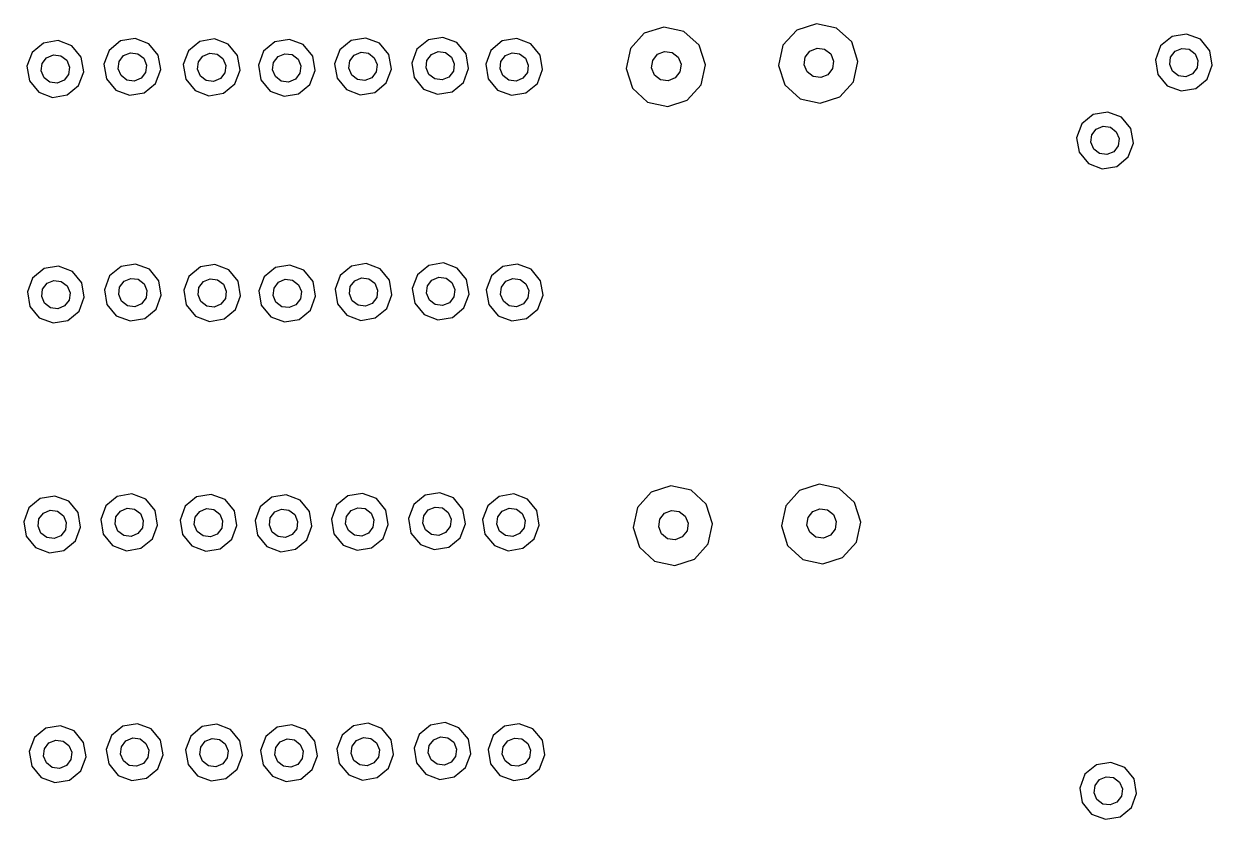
# Model space of a CAD drawing. Extents: x 7 to 220, y 5 to 125.
# Drawn here: x 12.14 to 51.52, y 63.43 to 89.78 of the extents above; entities that cross this region are included whole.
import ezdxf

# ---------------------------------------------------------------- set-up
doc = ezdxf.new("R2010")
doc.units = 0
doc.layers.add('ViasTop', color=7, linetype='CONTINUOUS')

msp = doc.modelspace()

# ---------------------------------------------------------------- linework, layer by layer
at = {"layer": 'ViasTop', "color": 1}
for p, q in [((32.70013, 89.460389), (32.242074, 88.955729)), ((33.349148, 89.668409), (32.70013, 89.460389)), ((34.015224, 89.524051), (33.349148, 89.668409)), ((34.519884, 89.065995), (34.015224, 89.524051)), ((37.75503, 89.567489), (37.296974, 89.062829)), ((38.404048, 89.775509), (37.75503, 89.567489)), ((39.070124, 89.631151), (38.404048, 89.775509)), ((39.574784, 89.173095), (39.070124, 89.631151)), ((50.669918, 89.432516), (50.187454, 89.351676)), ((51.128165, 89.261297), (50.669918, 89.432516)), ((12.796458, 89.137986), (12.419054, 88.826742)), ((13.278922, 89.218826), (12.796458, 89.137986)), ((13.737169, 89.047607), (13.278922, 89.218826)), ((14.048413, 88.670203), (13.737169, 89.047607)), ((15.347434, 89.206716), (14.97003, 88.895472)), ((15.829898, 89.287556), (15.347434, 89.206716)), ((16.288145, 89.116337), (15.829898, 89.287556)), ((16.599389, 88.738933), (16.288145, 89.116337)), ((17.975874, 89.192576), (17.59847, 88.881332)), ((18.458338, 89.273416), (17.975874, 89.192576)), ((18.916585, 89.102197), (18.458338, 89.273416)), ((19.227829, 88.724793), (18.916585, 89.102197)), ((20.462494, 89.175196), (20.08509, 88.863952)), ((20.944958, 89.256036), (20.462494, 89.175196)), ((21.403205, 89.084817), (20.944958, 89.256036)), ((21.714449, 88.707413), (21.403205, 89.084817)), ((22.989454, 89.222686), (22.61205, 88.911442)), ((23.471918, 89.303526), (22.989454, 89.222686)), ((23.930165, 89.132307), (23.471918, 89.303526)), ((24.241409, 88.754903), (23.930165, 89.132307)), ((25.546254, 89.244396), (25.16885, 88.933152)), ((26.028718, 89.325236), (25.546254, 89.244396)), ((26.486965, 89.154017), (26.028718, 89.325236)), ((26.798209, 88.776613), (26.486965, 89.154017)), ((27.998054, 89.206046), (27.62065, 88.894802)), ((28.480518, 89.286886), (27.998054, 89.206046)), ((28.938765, 89.115667), (28.480518, 89.286886)), ((29.250009, 88.738263), (28.938765, 89.115667)), ((34.727904, 88.416977), (34.519884, 89.065995)), ((37.296974, 89.062829), (37.152616, 88.396753)), ((39.782804, 88.524077), (39.574784, 89.173095)), ((49.81005, 89.040432), (49.638831, 88.582185)), ((50.187454, 89.351676), (49.81005, 89.040432)), ((51.439409, 88.883893), (51.128165, 89.261297)), ((12.419054, 88.826742), (12.247835, 88.368495)), ((12.751216, 88.458057), (12.899779, 88.652612)), ((12.899779, 88.652612), (13.125716, 88.746822)), ((13.125716, 88.746822), (13.368488, 88.715442)), ((13.368488, 88.715442), (13.563043, 88.566879)), ((14.129253, 88.187739), (14.048413, 88.670203)), ((14.97003, 88.895472), (14.798811, 88.437225)), ((15.302192, 88.526787), (15.450755, 88.721342)), ((15.450755, 88.721342), (15.676692, 88.815552)), ((15.676692, 88.815552), (15.919464, 88.784172)), ((15.919464, 88.784172), (16.114019, 88.635609)), ((16.114019, 88.635609), (16.208229, 88.409672)), ((16.680229, 88.256469), (16.599389, 88.738933)), ((17.59847, 88.881332), (17.427251, 88.423085)), ((17.930632, 88.512647), (18.079195, 88.707202)), ((18.079195, 88.707202), (18.305132, 88.801412)), ((18.305132, 88.801412), (18.547904, 88.770032)), ((18.547904, 88.770032), (18.742459, 88.621469)), ((18.742459, 88.621469), (18.836669, 88.395532)), ((19.308669, 88.242329), (19.227829, 88.724793)), ((20.08509, 88.863952), (19.913871, 88.405705)), ((20.417252, 88.495267), (20.565815, 88.689822)), ((20.565815, 88.689822), (20.791752, 88.784032)), ((20.791752, 88.784032), (21.034524, 88.752652)), ((21.034524, 88.752652), (21.229079, 88.604089)), ((21.229079, 88.604089), (21.323289, 88.378152)), ((21.795289, 88.224949), (21.714449, 88.707413)), ((22.61205, 88.911442), (22.440831, 88.453195)), ((22.944212, 88.542757), (23.092775, 88.737312)), ((23.092775, 88.737312), (23.318712, 88.831522)), ((23.318712, 88.831522), (23.561484, 88.800142)), ((23.561484, 88.800142), (23.756039, 88.651579)), ((23.756039, 88.651579), (23.850249, 88.425642)), ((24.322249, 88.272439), (24.241409, 88.754903)), ((25.16885, 88.933152), (24.997631, 88.474905)), ((25.501012, 88.564467), (25.649575, 88.759022)), ((25.649575, 88.759022), (25.875512, 88.853232)), ((25.875512, 88.853232), (26.118284, 88.821852)), ((26.118284, 88.821852), (26.312839, 88.673289)), ((26.312839, 88.673289), (26.407049, 88.447352)), ((26.879049, 88.294149), (26.798209, 88.776613)), ((27.62065, 88.894802), (27.449431, 88.436555)), ((27.952812, 88.526117), (28.101375, 88.720672)), ((28.101375, 88.720672), (28.327312, 88.814882)), ((28.327312, 88.814882), (28.570084, 88.783502)), ((28.570084, 88.783502), (28.764639, 88.634939)), ((28.764639, 88.634939), (28.858849, 88.409002)), ((29.330849, 88.255799), (29.250009, 88.738263)), ((32.242074, 88.955729), (32.097716, 88.289653)), ((32.979992, 88.564277), (33.136013, 88.764475)), ((33.136013, 88.764475), (33.37123, 88.859845)), ((33.37123, 88.859845), (33.622617, 88.824825)), ((33.622617, 88.824825), (33.822815, 88.668805)), ((33.822815, 88.668805), (33.918185, 88.433588)), ((37.999872, 88.41999), (38.034892, 88.671377)), ((38.034892, 88.671377), (38.190913, 88.871575)), ((38.190913, 88.871575), (38.42613, 88.966945)), ((38.42613, 88.966945), (38.677517, 88.931925)), ((38.677517, 88.931925), (38.877715, 88.775905)), ((38.877715, 88.775905), (38.973085, 88.540688)), ((50.110832, 88.428976), (50.142212, 88.671747)), ((50.142212, 88.671747), (50.290775, 88.866302)), ((50.290775, 88.866302), (50.516712, 88.960512)), ((50.516712, 88.960512), (50.759484, 88.929132)), ((50.759484, 88.929132), (50.954039, 88.780569)), ((50.954039, 88.780569), (51.048249, 88.554632)), ((51.520249, 88.401429), (51.439409, 88.883893)), ((12.247835, 88.368495), (12.328675, 87.886032)), ((12.719836, 88.215286), (12.751216, 88.458057)), ((12.814046, 87.989349), (12.719836, 88.215286)), ((13.563043, 88.566879), (13.657253, 88.340942)), ((13.657253, 88.340942), (13.625873, 88.098171)), ((14.798811, 88.437225), (14.879651, 87.954762)), ((15.270812, 88.284016), (15.302192, 88.526787)), ((15.365022, 88.058079), (15.270812, 88.284016)), ((16.208229, 88.409672), (16.176849, 88.166901)), ((16.509009, 87.798222), (16.680229, 88.256469)), ((17.427251, 88.423085), (17.508091, 87.940622)), ((17.899252, 88.269876), (17.930632, 88.512647)), ((17.993462, 88.043939), (17.899252, 88.269876)), ((18.836669, 88.395532), (18.805289, 88.152761)), ((19.137449, 87.784082), (19.308669, 88.242329)), ((19.913871, 88.405705), (19.994711, 87.923242)), ((20.385872, 88.252496), (20.417252, 88.495267)), ((20.480082, 88.026559), (20.385872, 88.252496)), ((21.323289, 88.378152), (21.291909, 88.135381)), ((21.624069, 87.766702), (21.795289, 88.224949)), ((22.440831, 88.453195), (22.521671, 87.970732)), ((22.912832, 88.299986), (22.944212, 88.542757)), ((23.007042, 88.074049), (22.912832, 88.299986)), ((23.850249, 88.425642), (23.818869, 88.182871)), ((24.151029, 87.814192), (24.322249, 88.272439)), ((24.997631, 88.474905), (25.078471, 87.992442)), ((25.469632, 88.321696), (25.501012, 88.564467)), ((25.563842, 88.095759), (25.469632, 88.321696)), ((26.407049, 88.447352), (26.375669, 88.204581)), ((26.707829, 87.835902), (26.879049, 88.294149)), ((27.449431, 88.436555), (27.530271, 87.954092)), ((27.921432, 88.283346), (27.952812, 88.526117)), ((28.015642, 88.057409), (27.921432, 88.283346)), ((28.858849, 88.409002), (28.827469, 88.166231)), ((29.159629, 87.797552), (29.330849, 88.255799)), ((32.097716, 88.289653), (32.305736, 87.640635)), ((32.944972, 88.31289), (32.979992, 88.564277)), ((33.040342, 88.077673), (32.944972, 88.31289)), ((33.918185, 88.433588), (33.883165, 88.182201)), ((34.583546, 87.750901), (34.727904, 88.416977)), ((37.152616, 88.396753), (37.360636, 87.747735)), ((38.095242, 88.184773), (37.999872, 88.41999)), ((38.938065, 88.289301), (38.782045, 88.089102)), ((38.973085, 88.540688), (38.938065, 88.289301)), ((39.638446, 87.858001), (39.782804, 88.524077)), ((49.638831, 88.582185), (49.719671, 88.099722)), ((50.205042, 88.203039), (50.110832, 88.428976)), ((51.016869, 88.311861), (50.868305, 88.117306)), ((51.048249, 88.554632), (51.016869, 88.311861)), ((51.349029, 87.943182), (51.520249, 88.401429)), ((12.328675, 87.886032), (12.639919, 87.508628)), ((13.008601, 87.840786), (12.814046, 87.989349)), ((13.251373, 87.809406), (13.008601, 87.840786)), ((13.477309, 87.903616), (13.251373, 87.809406)), ((13.625873, 88.098171), (13.477309, 87.903616)), ((13.958033, 87.729492), (14.129253, 88.187739)), ((14.879651, 87.954762), (15.190895, 87.577358)), ((15.559577, 87.909516), (15.365022, 88.058079)), ((15.802349, 87.878136), (15.559577, 87.909516)), ((16.028285, 87.972346), (15.802349, 87.878136)), ((16.176849, 88.166901), (16.028285, 87.972346)), ((17.508091, 87.940622), (17.819335, 87.563218)), ((18.188017, 87.895376), (17.993462, 88.043939)), ((18.430789, 87.863996), (18.188017, 87.895376)), ((18.656725, 87.958206), (18.430789, 87.863996)), ((18.805289, 88.152761), (18.656725, 87.958206)), ((19.994711, 87.923242), (20.305955, 87.545838)), ((20.674637, 87.877996), (20.480082, 88.026559)), ((20.917409, 87.846616), (20.674637, 87.877996)), ((21.143345, 87.940826), (20.917409, 87.846616)), ((21.291909, 88.135381), (21.143345, 87.940826)), ((22.521671, 87.970732), (22.832915, 87.593328)), ((23.201597, 87.925486), (23.007042, 88.074049)), ((23.444369, 87.894106), (23.201597, 87.925486)), ((23.670305, 87.988316), (23.444369, 87.894106)), ((23.818869, 88.182871), (23.670305, 87.988316)), ((25.078471, 87.992442), (25.389715, 87.615038)), ((25.758397, 87.947196), (25.563842, 88.095759)), ((26.001169, 87.915816), (25.758397, 87.947196)), ((26.227105, 88.010026), (26.001169, 87.915816)), ((26.375669, 88.204581), (26.227105, 88.010026)), ((26.330425, 87.524658), (26.707829, 87.835902)), ((27.530271, 87.954092), (27.841515, 87.576688)), ((28.210197, 87.908846), (28.015642, 88.057409)), ((28.452969, 87.877466), (28.210197, 87.908846)), ((28.678905, 87.971676), (28.452969, 87.877466)), ((28.827469, 88.166231), (28.678905, 87.971676)), ((33.240541, 87.921652), (33.040342, 88.077673)), ((33.491928, 87.886632), (33.240541, 87.921652)), ((33.727145, 87.982002), (33.491928, 87.886632)), ((33.883165, 88.182201), (33.727145, 87.982002)), ((38.295441, 88.028752), (38.095242, 88.184773)), ((38.546828, 87.993732), (38.295441, 88.028752)), ((38.782045, 88.089102), (38.546828, 87.993732)), ((39.18039, 87.353341), (39.638446, 87.858001)), ((49.719671, 88.099722), (50.030915, 87.722318)), ((50.399597, 88.054476), (50.205042, 88.203039)), ((50.642369, 88.023096), (50.399597, 88.054476)), ((50.868305, 88.117306), (50.642369, 88.023096)), ((50.971625, 87.631938), (51.349029, 87.943182)), ((12.639919, 87.508628), (13.098166, 87.337408)), ((13.580629, 87.418248), (13.958033, 87.729492)), ((15.190895, 87.577358), (15.649142, 87.406138)), ((15.649142, 87.406138), (16.131605, 87.486978)), ((16.131605, 87.486978), (16.509009, 87.798222)), ((17.819335, 87.563218), (18.277582, 87.391998)), ((18.277582, 87.391998), (18.760045, 87.472838)), ((18.760045, 87.472838), (19.137449, 87.784082)), ((20.305955, 87.545838), (20.764202, 87.374618)), ((20.764202, 87.374618), (21.246665, 87.455458)), ((21.246665, 87.455458), (21.624069, 87.766702)), ((22.832915, 87.593328), (23.291162, 87.422108)), ((23.291162, 87.422108), (23.773625, 87.502948)), ((23.773625, 87.502948), (24.151029, 87.814192)), ((25.389715, 87.615038), (25.847962, 87.443818)), ((25.847962, 87.443818), (26.330425, 87.524658)), ((27.841515, 87.576688), (28.299762, 87.405468)), ((28.299762, 87.405468), (28.782225, 87.486308)), ((28.782225, 87.486308), (29.159629, 87.797552)), ((32.305736, 87.640635), (32.810396, 87.182579)), ((34.12549, 87.246241), (34.583546, 87.750901)), ((37.360636, 87.747735), (37.865296, 87.289679)), ((50.030915, 87.722318), (50.489162, 87.551098)), ((50.489162, 87.551098), (50.971625, 87.631938)), ((13.098166, 87.337408), (13.580629, 87.418248)), ((32.810396, 87.182579), (33.476472, 87.038221)), ((33.476472, 87.038221), (34.12549, 87.246241)), ((37.865296, 87.289679), (38.531372, 87.145321)), ((38.531372, 87.145321), (39.18039, 87.353341)), ((47.574154, 86.772336), (47.19675, 86.461092)), ((48.056618, 86.853176), (47.574154, 86.772336)), ((48.514865, 86.681957), (48.056618, 86.853176)), ((48.826109, 86.304553), (48.514865, 86.681957)), ((47.19675, 86.461092), (47.025531, 86.002845)), ((47.528912, 86.092407), (47.677475, 86.286962)), ((47.677475, 86.286962), (47.903412, 86.381172)), ((47.903412, 86.381172), (48.146184, 86.349792)), ((48.146184, 86.349792), (48.340739, 86.201229)), ((48.906949, 85.822089), (48.826109, 86.304553)), ((47.025531, 86.002845), (47.106371, 85.520382)), ((47.497532, 85.849636), (47.528912, 86.092407)), ((47.591742, 85.623699), (47.497532, 85.849636)), ((48.340739, 86.201229), (48.434949, 85.975292)), ((48.434949, 85.975292), (48.403569, 85.732521)), ((47.106371, 85.520382), (47.417615, 85.142978)), ((47.786297, 85.475136), (47.591742, 85.623699)), ((48.029069, 85.443756), (47.786297, 85.475136)), ((48.255005, 85.537966), (48.029069, 85.443756)), ((48.403569, 85.732521), (48.255005, 85.537966)), ((48.735729, 85.363842), (48.906949, 85.822089)), ((47.417615, 85.142978), (47.875862, 84.971758)), ((48.358325, 85.052598), (48.735729, 85.363842)), ((47.875862, 84.971758), (48.358325, 85.052598)), ((12.812461, 81.665236), (12.435057, 81.353992)), ((13.294925, 81.746076), (12.812461, 81.665236)), ((13.753172, 81.574857), (13.294925, 81.746076)), ((14.064416, 81.197453), (13.753172, 81.574857)), ((15.363444, 81.733936), (14.98604, 81.422692)), ((15.845908, 81.814776), (15.363444, 81.733936)), ((16.304155, 81.643557), (15.845908, 81.814776)), ((16.615399, 81.266153), (16.304155, 81.643557)), ((17.991874, 81.719736), (17.61447, 81.408492)), ((18.474338, 81.800576), (17.991874, 81.719736)), ((18.932585, 81.629357), (18.474338, 81.800576)), ((19.243829, 81.251953), (18.932585, 81.629357)), ((20.478504, 81.702436), (20.1011, 81.391192)), ((20.960968, 81.783276), (20.478504, 81.702436)), ((21.419215, 81.612057), (20.960968, 81.783276)), ((21.730459, 81.234653), (21.419215, 81.612057)), ((23.005454, 81.749936), (22.62805, 81.438692)), ((23.487918, 81.830776), (23.005454, 81.749936)), ((23.946165, 81.659557), (23.487918, 81.830776)), ((24.257409, 81.282153), (23.946165, 81.659557)), ((25.562254, 81.771636), (25.18485, 81.460392)), ((26.044718, 81.852476), (25.562254, 81.771636)), ((26.502965, 81.681257), (26.044718, 81.852476)), ((26.814209, 81.303853), (26.502965, 81.681257)), ((28.014054, 81.733236), (27.63665, 81.421992)), ((28.496518, 81.814076), (28.014054, 81.733236)), ((28.954765, 81.642857), (28.496518, 81.814076)), ((29.266009, 81.265453), (28.954765, 81.642857)), ((12.435057, 81.353992), (12.263838, 80.895745)), ((12.767219, 80.985307), (12.915782, 81.179862)), ((12.915782, 81.179862), (13.141719, 81.274072)), ((13.141719, 81.274072), (13.384491, 81.242692)), ((13.384491, 81.242692), (13.579046, 81.094129)), ((14.145256, 80.714989), (14.064416, 81.197453)), ((14.98604, 81.422692), (14.814821, 80.964445)), ((15.318202, 81.054007), (15.466765, 81.248562)), ((15.466765, 81.248562), (15.692702, 81.342772)), ((15.692702, 81.342772), (15.935474, 81.311392)), ((15.935474, 81.311392), (16.130029, 81.162829)), ((16.130029, 81.162829), (16.224239, 80.936892)), ((16.696239, 80.783689), (16.615399, 81.266153)), ((17.61447, 81.408492), (17.443251, 80.950245)), ((17.946632, 81.039807), (18.095195, 81.234362)), ((18.095195, 81.234362), (18.321132, 81.328572)), ((18.321132, 81.328572), (18.563904, 81.297192)), ((18.563904, 81.297192), (18.758459, 81.148629)), ((18.758459, 81.148629), (18.852669, 80.922692)), ((19.324669, 80.769489), (19.243829, 81.251953)), ((20.1011, 81.391192), (19.929881, 80.932945)), ((20.433262, 81.022507), (20.581825, 81.217062)), ((20.581825, 81.217062), (20.807762, 81.311272)), ((20.807762, 81.311272), (21.050534, 81.279892)), ((21.050534, 81.279892), (21.245089, 81.131329)), ((21.245089, 81.131329), (21.339299, 80.905392)), ((21.811299, 80.752189), (21.730459, 81.234653)), ((22.62805, 81.438692), (22.456831, 80.980445)), ((22.960212, 81.070007), (23.108775, 81.264562)), ((23.108775, 81.264562), (23.334712, 81.358772)), ((23.334712, 81.358772), (23.577484, 81.327392)), ((23.577484, 81.327392), (23.772039, 81.178829)), ((23.772039, 81.178829), (23.866249, 80.952892)), ((24.338249, 80.799689), (24.257409, 81.282153)), ((25.18485, 81.460392), (25.013631, 81.002145)), ((25.517012, 81.091707), (25.665575, 81.286262)), ((25.665575, 81.286262), (25.891512, 81.380472)), ((25.891512, 81.380472), (26.134284, 81.349092)), ((26.134284, 81.349092), (26.328839, 81.200529)), ((26.328839, 81.200529), (26.423049, 80.974592)), ((26.895049, 80.821389), (26.814209, 81.303853)), ((27.63665, 81.421992), (27.465431, 80.963745)), ((27.968812, 81.053307), (28.117375, 81.247862)), ((28.117375, 81.247862), (28.343312, 81.342072)), ((28.343312, 81.342072), (28.586084, 81.310692)), ((28.586084, 81.310692), (28.780639, 81.162129)), ((28.780639, 81.162129), (28.874849, 80.936192)), ((29.346849, 80.782989), (29.266009, 81.265453)), ((12.263838, 80.895745), (12.344678, 80.413282)), ((12.735839, 80.742536), (12.767219, 80.985307)), ((12.830049, 80.516599), (12.735839, 80.742536)), ((13.579046, 81.094129), (13.673256, 80.868192)), ((13.673256, 80.868192), (13.641876, 80.625421)), ((14.814821, 80.964445), (14.895661, 80.481982)), ((15.286822, 80.811236), (15.318202, 81.054007)), ((15.381032, 80.585299), (15.286822, 80.811236)), ((16.224239, 80.936892), (16.192859, 80.694121)), ((16.525019, 80.325442), (16.696239, 80.783689)), ((17.443251, 80.950245), (17.524091, 80.467782)), ((17.915252, 80.797036), (17.946632, 81.039807)), ((18.009462, 80.571099), (17.915252, 80.797036)), ((18.852669, 80.922692), (18.821289, 80.679921)), ((19.153449, 80.311242), (19.324669, 80.769489)), ((19.929881, 80.932945), (20.010721, 80.450482)), ((20.401882, 80.779736), (20.433262, 81.022507)), ((20.496092, 80.553799), (20.401882, 80.779736)), ((21.339299, 80.905392), (21.307919, 80.662621)), ((21.640079, 80.293942), (21.811299, 80.752189)), ((22.456831, 80.980445), (22.537671, 80.497982)), ((22.928832, 80.827236), (22.960212, 81.070007)), ((23.023042, 80.601299), (22.928832, 80.827236)), ((23.866249, 80.952892), (23.834869, 80.710121)), ((24.167029, 80.341442), (24.338249, 80.799689)), ((25.013631, 81.002145), (25.094471, 80.519682)), ((25.485632, 80.848936), (25.517012, 81.091707)), ((25.579842, 80.622999), (25.485632, 80.848936)), ((26.391669, 80.731821), (26.243105, 80.537266)), ((26.423049, 80.974592), (26.391669, 80.731821)), ((26.723829, 80.363142), (26.895049, 80.821389)), ((27.465431, 80.963745), (27.546271, 80.481282)), ((27.937432, 80.810536), (27.968812, 81.053307)), ((28.031642, 80.584599), (27.937432, 80.810536)), ((28.874849, 80.936192), (28.843469, 80.693421)), ((29.175629, 80.324742), (29.346849, 80.782989)), ((12.344678, 80.413282), (12.655922, 80.035878)), ((13.024604, 80.368036), (12.830049, 80.516599)), ((13.267376, 80.336656), (13.024604, 80.368036)), ((13.493313, 80.430866), (13.267376, 80.336656)), ((13.641876, 80.625421), (13.493313, 80.430866)), ((13.974036, 80.256742), (14.145256, 80.714989)), ((14.895661, 80.481982), (15.206905, 80.104578)), ((15.575587, 80.436736), (15.381032, 80.585299)), ((15.818359, 80.405356), (15.575587, 80.436736)), ((16.044295, 80.499566), (15.818359, 80.405356)), ((16.192859, 80.694121), (16.044295, 80.499566)), ((17.524091, 80.467782), (17.835335, 80.090378)), ((18.204017, 80.422536), (18.009462, 80.571099)), ((18.446789, 80.391156), (18.204017, 80.422536)), ((18.672725, 80.485366), (18.446789, 80.391156)), ((18.821289, 80.679921), (18.672725, 80.485366)), ((20.010721, 80.450482), (20.321965, 80.073078)), ((20.690647, 80.405236), (20.496092, 80.553799)), ((20.933419, 80.373856), (20.690647, 80.405236)), ((21.159355, 80.468066), (20.933419, 80.373856)), ((21.307919, 80.662621), (21.159355, 80.468066)), ((22.537671, 80.497982), (22.848915, 80.120578)), ((23.217597, 80.452736), (23.023042, 80.601299)), ((23.460369, 80.421356), (23.217597, 80.452736)), ((23.686305, 80.515566), (23.460369, 80.421356)), ((23.834869, 80.710121), (23.686305, 80.515566)), ((23.789625, 80.030198), (24.167029, 80.341442)), ((25.094471, 80.519682), (25.405715, 80.142278)), ((25.774397, 80.474436), (25.579842, 80.622999)), ((26.017169, 80.443056), (25.774397, 80.474436)), ((26.243105, 80.537266), (26.017169, 80.443056)), ((26.346425, 80.051898), (26.723829, 80.363142)), ((27.546271, 80.481282), (27.857515, 80.103878)), ((28.226197, 80.436036), (28.031642, 80.584599)), ((28.468969, 80.404656), (28.226197, 80.436036)), ((28.694905, 80.498866), (28.468969, 80.404656)), ((28.843469, 80.693421), (28.694905, 80.498866)), ((12.655922, 80.035878), (13.114169, 79.864658)), ((13.114169, 79.864658), (13.596632, 79.945498)), ((13.596632, 79.945498), (13.974036, 80.256742)), ((15.206905, 80.104578), (15.665152, 79.933358)), ((15.665152, 79.933358), (16.147615, 80.014198)), ((16.147615, 80.014198), (16.525019, 80.325442)), ((17.835335, 80.090378), (18.293582, 79.919158)), ((18.293582, 79.919158), (18.776045, 79.999998)), ((18.776045, 79.999998), (19.153449, 80.311242)), ((20.321965, 80.073078), (20.780212, 79.901858)), ((20.780212, 79.901858), (21.262675, 79.982698)), ((21.262675, 79.982698), (21.640079, 80.293942)), ((22.848915, 80.120578), (23.307162, 79.949358)), ((23.307162, 79.949358), (23.789625, 80.030198)), ((25.405715, 80.142278), (25.863962, 79.971058)), ((25.863962, 79.971058), (26.346425, 80.051898)), ((27.857515, 80.103878), (28.315762, 79.932658)), ((28.315762, 79.932658), (28.798225, 80.013498)), ((28.798225, 80.013498), (29.175629, 80.324742)), ((33.584048, 74.466709), (32.93503, 74.258689)), ((34.250124, 74.322351), (33.584048, 74.466709)), ((38.495648, 74.521709), (37.84663, 74.313689)), ((39.161724, 74.377351), (38.495648, 74.521709)), ((12.689726, 74.052836), (12.312322, 73.741592)), ((13.17219, 74.133676), (12.689726, 74.052836)), ((13.630437, 73.962457), (13.17219, 74.133676)), ((15.240704, 74.121636), (14.8633, 73.810392)), ((15.723168, 74.202476), (15.240704, 74.121636)), ((16.181415, 74.031257), (15.723168, 74.202476)), ((17.869134, 74.107436), (17.49173, 73.796192)), ((18.351598, 74.188276), (17.869134, 74.107436)), ((18.809845, 74.017057), (18.351598, 74.188276)), ((20.355764, 74.090136), (19.97836, 73.778892)), ((20.838228, 74.170976), (20.355764, 74.090136)), ((21.296475, 73.999757), (20.838228, 74.170976)), ((22.882654, 74.137536), (22.50525, 73.826292)), ((23.365118, 74.218376), (22.882654, 74.137536)), ((23.823365, 74.047157), (23.365118, 74.218376)), ((24.134609, 73.669753), (23.823365, 74.047157)), ((25.439554, 74.159336), (25.06215, 73.848092)), ((25.922018, 74.240176), (25.439554, 74.159336)), ((26.380265, 74.068957), (25.922018, 74.240176)), ((26.691509, 73.691553), (26.380265, 74.068957)), ((27.891254, 74.120936), (27.51385, 73.809692)), ((28.373718, 74.201776), (27.891254, 74.120936)), ((28.831965, 74.030557), (28.373718, 74.201776)), ((32.93503, 74.258689), (32.476974, 73.754029)), ((34.754784, 73.864295), (34.250124, 74.322351)), ((37.84663, 74.313689), (37.388574, 73.809029)), ((39.666384, 73.919295), (39.161724, 74.377351)), ((12.312322, 73.741592), (12.141103, 73.283345)), ((12.793047, 73.567462), (13.018984, 73.661672)), ((13.018984, 73.661672), (13.261756, 73.630292)), ((13.941681, 73.585053), (13.630437, 73.962457)), ((14.8633, 73.810392), (14.692081, 73.352145)), ((15.344025, 73.636262), (15.569962, 73.730472)), ((15.569962, 73.730472), (15.812734, 73.699092)), ((15.812734, 73.699092), (16.007289, 73.550529)), ((16.492659, 73.653853), (16.181415, 74.031257)), ((16.573499, 73.171389), (16.492659, 73.653853)), ((17.49173, 73.796192), (17.320511, 73.337945)), ((17.972455, 73.622062), (18.198392, 73.716272)), ((18.198392, 73.716272), (18.441164, 73.684892)), ((18.441164, 73.684892), (18.635719, 73.536329)), ((19.121089, 73.639653), (18.809845, 74.017057)), ((19.201929, 73.157189), (19.121089, 73.639653)), ((19.97836, 73.778892), (19.807141, 73.320645)), ((20.459085, 73.604762), (20.685022, 73.698972)), ((20.685022, 73.698972), (20.927794, 73.667592)), ((20.927794, 73.667592), (21.122349, 73.519029)), ((21.607719, 73.622353), (21.296475, 73.999757)), ((22.50525, 73.826292), (22.334031, 73.368045)), ((22.837412, 73.457607), (22.985975, 73.652162)), ((22.985975, 73.652162), (23.211912, 73.746372)), ((23.211912, 73.746372), (23.454684, 73.714992)), ((23.454684, 73.714992), (23.649239, 73.566429)), ((24.215449, 73.187289), (24.134609, 73.669753)), ((25.06215, 73.848092), (24.890931, 73.389845)), ((25.394312, 73.479407), (25.542875, 73.673962)), ((25.542875, 73.673962), (25.768812, 73.768172)), ((25.768812, 73.768172), (26.011584, 73.736792)), ((26.011584, 73.736792), (26.206139, 73.588229)), ((26.772349, 73.209089), (26.691509, 73.691553)), ((27.51385, 73.809692), (27.342631, 73.351445)), ((27.994575, 73.635562), (28.220512, 73.729772)), ((28.220512, 73.729772), (28.463284, 73.698392)), ((28.463284, 73.698392), (28.657839, 73.549829)), ((29.143209, 73.653153), (28.831965, 74.030557)), ((29.224049, 73.170689), (29.143209, 73.653153)), ((32.476974, 73.754029), (32.332616, 73.087953)), ((33.370913, 73.562775), (33.60613, 73.658145)), ((33.60613, 73.658145), (33.857517, 73.623125)), ((34.962804, 73.215277), (34.754784, 73.864295)), ((37.388574, 73.809029), (37.244216, 73.142953)), ((38.282513, 73.617775), (38.51773, 73.713145)), ((38.51773, 73.713145), (38.769117, 73.678125)), ((38.769117, 73.678125), (38.969315, 73.522105)), ((39.874404, 73.270277), (39.666384, 73.919295)), ((12.141103, 73.283345), (12.221943, 72.800882)), ((12.613104, 73.130136), (12.644484, 73.372907)), ((12.644484, 73.372907), (12.793047, 73.567462)), ((13.261756, 73.630292), (13.456311, 73.481729)), ((13.456311, 73.481729), (13.550521, 73.255792)), ((13.550521, 73.255792), (13.519141, 73.013021)), ((14.022521, 73.102589), (13.941681, 73.585053)), ((14.692081, 73.352145), (14.772921, 72.869682)), ((15.164082, 73.198936), (15.195462, 73.441707)), ((15.195462, 73.441707), (15.344025, 73.636262)), ((16.007289, 73.550529), (16.101499, 73.324592)), ((16.101499, 73.324592), (16.070119, 73.081821)), ((17.320511, 73.337945), (17.401351, 72.855482)), ((17.792512, 73.184736), (17.823892, 73.427507)), ((17.823892, 73.427507), (17.972455, 73.622062)), ((18.635719, 73.536329), (18.729929, 73.310392)), ((18.729929, 73.310392), (18.698549, 73.067621)), ((19.807141, 73.320645), (19.887981, 72.838182)), ((20.279142, 73.167436), (20.310522, 73.410207)), ((20.310522, 73.410207), (20.459085, 73.604762)), ((21.122349, 73.519029), (21.216559, 73.293092)), ((21.216559, 73.293092), (21.185179, 73.050321)), ((21.688559, 73.139889), (21.607719, 73.622353)), ((22.334031, 73.368045), (22.414871, 72.885582)), ((22.806032, 73.214836), (22.837412, 73.457607)), ((23.649239, 73.566429), (23.743449, 73.340492)), ((23.743449, 73.340492), (23.712069, 73.097721)), ((24.890931, 73.389845), (24.971771, 72.907382)), ((25.362932, 73.236636), (25.394312, 73.479407)), ((26.206139, 73.588229), (26.300349, 73.362292)), ((26.300349, 73.362292), (26.268969, 73.119521)), ((27.342631, 73.351445), (27.423471, 72.868982)), ((27.814632, 73.198236), (27.846012, 73.441007)), ((27.846012, 73.441007), (27.994575, 73.635562)), ((28.657839, 73.549829), (28.752049, 73.323892)), ((28.752049, 73.323892), (28.720669, 73.081121)), ((33.179872, 73.11119), (33.214892, 73.362577)), ((33.214892, 73.362577), (33.370913, 73.562775)), ((33.857517, 73.623125), (34.057715, 73.467105)), ((34.057715, 73.467105), (34.153085, 73.231888)), ((38.091472, 73.16619), (38.126492, 73.417577)), ((38.126492, 73.417577), (38.282513, 73.617775)), ((38.969315, 73.522105), (39.064685, 73.286888)), ((39.064685, 73.286888), (39.029665, 73.035501)), ((39.730046, 72.604201), (39.874404, 73.270277)), ((12.707314, 72.904199), (12.613104, 73.130136)), ((12.901869, 72.755636), (12.707314, 72.904199)), ((13.519141, 73.013021), (13.370577, 72.818466)), ((13.851301, 72.644342), (14.022521, 73.102589)), ((14.772921, 72.869682), (15.084165, 72.492278)), ((15.258292, 72.972999), (15.164082, 73.198936)), ((15.452847, 72.824436), (15.258292, 72.972999)), ((15.921555, 72.887266), (15.695619, 72.793056)), ((16.070119, 73.081821), (15.921555, 72.887266)), ((16.402279, 72.713142), (16.573499, 73.171389)), ((17.401351, 72.855482), (17.712595, 72.478078)), ((17.886722, 72.958799), (17.792512, 73.184736)), ((18.081277, 72.810236), (17.886722, 72.958799)), ((18.549985, 72.873066), (18.324049, 72.778856)), ((18.698549, 73.067621), (18.549985, 72.873066)), ((19.030709, 72.698942), (19.201929, 73.157189)), ((20.373352, 72.941499), (20.279142, 73.167436)), ((20.567907, 72.792936), (20.373352, 72.941499)), ((21.036615, 72.855766), (20.810679, 72.761556)), ((21.185179, 73.050321), (21.036615, 72.855766)), ((21.517339, 72.681642), (21.688559, 73.139889)), ((22.414871, 72.885582), (22.726115, 72.508178)), ((22.900242, 72.988899), (22.806032, 73.214836)), ((23.094797, 72.840336), (22.900242, 72.988899)), ((23.563505, 72.903166), (23.337569, 72.808956)), ((23.712069, 73.097721), (23.563505, 72.903166)), ((24.044229, 72.729042), (24.215449, 73.187289)), ((24.971771, 72.907382), (25.283015, 72.529978)), ((25.457142, 73.010699), (25.362932, 73.236636)), ((25.651697, 72.862136), (25.457142, 73.010699)), ((25.894469, 72.830756), (25.651697, 72.862136)), ((26.120405, 72.924966), (25.894469, 72.830756)), ((26.268969, 73.119521), (26.120405, 72.924966)), ((26.601129, 72.750842), (26.772349, 73.209089)), ((27.423471, 72.868982), (27.734715, 72.491578)), ((27.908842, 72.972299), (27.814632, 73.198236)), ((28.103397, 72.823736), (27.908842, 72.972299)), ((28.572105, 72.886566), (28.346169, 72.792356)), ((28.720669, 73.081121), (28.572105, 72.886566)), ((29.052829, 72.712442), (29.224049, 73.170689)), ((32.332616, 73.087953), (32.540636, 72.438935)), ((33.275242, 72.875973), (33.179872, 73.11119)), ((33.475441, 72.719952), (33.275242, 72.875973)), ((34.118065, 72.980501), (33.962045, 72.780302)), ((34.153085, 73.231888), (34.118065, 72.980501)), ((34.818446, 72.549201), (34.962804, 73.215277)), ((37.244216, 73.142953), (37.452236, 72.493935)), ((38.186842, 72.930973), (38.091472, 73.16619)), ((38.387041, 72.774952), (38.186842, 72.930973)), ((39.029665, 73.035501), (38.873645, 72.835302)), ((12.221943, 72.800882), (12.533187, 72.423478)), ((13.144641, 72.724256), (12.901869, 72.755636)), ((13.370577, 72.818466), (13.144641, 72.724256)), ((13.473897, 72.333098), (13.851301, 72.644342)), ((15.084165, 72.492278), (15.542412, 72.321058)), ((15.695619, 72.793056), (15.452847, 72.824436)), ((16.024875, 72.401898), (16.402279, 72.713142)), ((17.712595, 72.478078), (18.170842, 72.306858)), ((18.324049, 72.778856), (18.081277, 72.810236)), ((18.653305, 72.387698), (19.030709, 72.698942)), ((19.887981, 72.838182), (20.199225, 72.460778)), ((20.199225, 72.460778), (20.657472, 72.289558)), ((20.810679, 72.761556), (20.567907, 72.792936)), ((21.139935, 72.370398), (21.517339, 72.681642)), ((22.726115, 72.508178), (23.184362, 72.336958)), ((23.337569, 72.808956), (23.094797, 72.840336)), ((23.666825, 72.417798), (24.044229, 72.729042)), ((25.283015, 72.529978), (25.741262, 72.358758)), ((26.223725, 72.439598), (26.601129, 72.750842)), ((27.734715, 72.491578), (28.192962, 72.320358)), ((28.346169, 72.792356), (28.103397, 72.823736)), ((28.675425, 72.401198), (29.052829, 72.712442)), ((33.726828, 72.684932), (33.475441, 72.719952)), ((33.962045, 72.780302), (33.726828, 72.684932)), ((34.36039, 72.044541), (34.818446, 72.549201)), ((37.452236, 72.493935), (37.956896, 72.035879)), ((38.638428, 72.739932), (38.387041, 72.774952)), ((38.873645, 72.835302), (38.638428, 72.739932)), ((39.27199, 72.099541), (39.730046, 72.604201)), ((12.533187, 72.423478), (12.991434, 72.252258)), ((12.991434, 72.252258), (13.473897, 72.333098)), ((15.542412, 72.321058), (16.024875, 72.401898)), ((18.170842, 72.306858), (18.653305, 72.387698)), ((20.657472, 72.289558), (21.139935, 72.370398)), ((23.184362, 72.336958), (23.666825, 72.417798)), ((25.741262, 72.358758), (26.223725, 72.439598)), ((28.192962, 72.320358), (28.675425, 72.401198)), ((32.540636, 72.438935), (33.045296, 71.980879)), ((38.622972, 71.891521), (39.27199, 72.099541)), ((33.045296, 71.980879), (33.711372, 71.836521)), ((33.711372, 71.836521), (34.36039, 72.044541)), ((37.956896, 72.035879), (38.622972, 71.891521)), ((15.905188, 66.590676), (15.422724, 66.509836)), ((16.363435, 66.419457), (15.905188, 66.590676)), ((18.533628, 66.576576), (18.051164, 66.495736)), ((18.991875, 66.405357), (18.533628, 66.576576)), ((21.020258, 66.559176), (20.537794, 66.478336)), ((21.478505, 66.387957), (21.020258, 66.559176)), ((23.547118, 66.606676), (23.064654, 66.525836)), ((24.005365, 66.435457), (23.547118, 66.606676)), ((26.104018, 66.628376), (25.621554, 66.547536)), ((26.562265, 66.457157), (26.104018, 66.628376)), ((28.555718, 66.590076), (28.073254, 66.509236)), ((29.013965, 66.418857), (28.555718, 66.590076)), ((12.87175, 66.441136), (12.494346, 66.129892)), ((13.354214, 66.521976), (12.87175, 66.441136)), ((13.812461, 66.350757), (13.354214, 66.521976)), ((14.123705, 65.973353), (13.812461, 66.350757)), ((15.04532, 66.198592), (14.874101, 65.740345)), ((15.422724, 66.509836), (15.04532, 66.198592)), ((16.674679, 66.042053), (16.363435, 66.419457)), ((17.67376, 66.184492), (17.502541, 65.726245)), ((18.051164, 66.495736), (17.67376, 66.184492)), ((19.303119, 66.027953), (18.991875, 66.405357)), ((20.16039, 66.167092), (19.989171, 65.708845)), ((20.537794, 66.478336), (20.16039, 66.167092)), ((21.789749, 66.010553), (21.478505, 66.387957)), ((22.68725, 66.214592), (22.516031, 65.756345)), ((23.064654, 66.525836), (22.68725, 66.214592)), ((24.316609, 66.058053), (24.005365, 66.435457)), ((25.24415, 66.236292), (25.072931, 65.778045)), ((25.621554, 66.547536), (25.24415, 66.236292)), ((26.873509, 66.079753), (26.562265, 66.457157)), ((27.69585, 66.197992), (27.524631, 65.739745)), ((28.073254, 66.509236), (27.69585, 66.197992)), ((29.325209, 66.041453), (29.013965, 66.418857)), ((12.494346, 66.129892), (12.323127, 65.671645)), ((12.826508, 65.761207), (12.975071, 65.955762)), ((12.975071, 65.955762), (13.201008, 66.049972)), ((13.201008, 66.049972), (13.44378, 66.018592)), ((13.44378, 66.018592), (13.638335, 65.870029)), ((13.638335, 65.870029), (13.732545, 65.644092)), ((14.204545, 65.490889), (14.123705, 65.973353)), ((15.346102, 65.587136), (15.377482, 65.829907)), ((15.377482, 65.829907), (15.526045, 66.024462)), ((15.526045, 66.024462), (15.751982, 66.118672)), ((15.751982, 66.118672), (15.994754, 66.087292)), ((15.994754, 66.087292), (16.189309, 65.938729)), ((16.189309, 65.938729), (16.283519, 65.712792)), ((16.755519, 65.559589), (16.674679, 66.042053)), ((17.974542, 65.573036), (18.005922, 65.815807)), ((18.005922, 65.815807), (18.154485, 66.010362)), ((18.154485, 66.010362), (18.380422, 66.104572)), ((18.380422, 66.104572), (18.623194, 66.073192)), ((18.623194, 66.073192), (18.817749, 65.924629)), ((18.817749, 65.924629), (18.911959, 65.698692)), ((19.383959, 65.545489), (19.303119, 66.027953)), ((20.461172, 65.555636), (20.492552, 65.798407)), ((20.492552, 65.798407), (20.641115, 65.992962)), ((20.641115, 65.992962), (20.867052, 66.087172)), ((20.867052, 66.087172), (21.109824, 66.055792)), ((21.109824, 66.055792), (21.304379, 65.907229)), ((21.304379, 65.907229), (21.398589, 65.681292)), ((21.870589, 65.528089), (21.789749, 66.010553)), ((22.988032, 65.603136), (23.019412, 65.845907)), ((23.019412, 65.845907), (23.167975, 66.040462)), ((23.167975, 66.040462), (23.393912, 66.134672)), ((23.393912, 66.134672), (23.636684, 66.103292)), ((23.636684, 66.103292), (23.831239, 65.954729)), ((23.831239, 65.954729), (23.925449, 65.728792)), ((24.397449, 65.575589), (24.316609, 66.058053)), ((25.072931, 65.778045), (25.153771, 65.295582)), ((25.544932, 65.624836), (25.576312, 65.867607)), ((25.576312, 65.867607), (25.724875, 66.062162)), ((25.724875, 66.062162), (25.950812, 66.156372)), ((25.950812, 66.156372), (26.193584, 66.124992)), ((26.193584, 66.124992), (26.388139, 65.976429)), ((26.388139, 65.976429), (26.482349, 65.750492)), ((26.954349, 65.597289), (26.873509, 66.079753)), ((27.996632, 65.586536), (28.028012, 65.829307)), ((28.028012, 65.829307), (28.176575, 66.023862)), ((28.176575, 66.023862), (28.402512, 66.118072)), ((28.402512, 66.118072), (28.645284, 66.086692)), ((28.645284, 66.086692), (28.839839, 65.938129)), ((28.839839, 65.938129), (28.934049, 65.712192)), ((29.406049, 65.558989), (29.325209, 66.041453)), ((12.323127, 65.671645), (12.403967, 65.189182)), ((12.795128, 65.518436), (12.826508, 65.761207)), ((12.889338, 65.292499), (12.795128, 65.518436)), ((13.701165, 65.401321), (13.552601, 65.206766)), ((13.732545, 65.644092), (13.701165, 65.401321)), ((14.033325, 65.032642), (14.204545, 65.490889)), ((14.874101, 65.740345), (14.954941, 65.257882)), ((15.440312, 65.361199), (15.346102, 65.587136)), ((16.252139, 65.470021), (16.103575, 65.275466)), ((16.283519, 65.712792), (16.252139, 65.470021)), ((16.584299, 65.101342), (16.755519, 65.559589)), ((17.502541, 65.726245), (17.583381, 65.243782)), ((18.068752, 65.347099), (17.974542, 65.573036)), ((18.880579, 65.455921), (18.732015, 65.261366)), ((18.911959, 65.698692), (18.880579, 65.455921)), ((19.212739, 65.087242), (19.383959, 65.545489)), ((19.989171, 65.708845), (20.070011, 65.226382)), ((20.555382, 65.329699), (20.461172, 65.555636)), ((21.367209, 65.438521), (21.218645, 65.243966)), ((21.398589, 65.681292), (21.367209, 65.438521)), ((21.699369, 65.069842), (21.870589, 65.528089)), ((22.516031, 65.756345), (22.596871, 65.273882)), ((23.082242, 65.377199), (22.988032, 65.603136)), ((23.276797, 65.228636), (23.082242, 65.377199)), ((23.894069, 65.486021), (23.745505, 65.291466)), ((23.925449, 65.728792), (23.894069, 65.486021)), ((24.226229, 65.117342), (24.397449, 65.575589)), ((25.639142, 65.398899), (25.544932, 65.624836)), ((25.833697, 65.250336), (25.639142, 65.398899)), ((26.450969, 65.507721), (26.302405, 65.313166)), ((26.482349, 65.750492), (26.450969, 65.507721)), ((26.783129, 65.139042), (26.954349, 65.597289)), ((27.524631, 65.739745), (27.605471, 65.257282)), ((28.090842, 65.360599), (27.996632, 65.586536)), ((28.902669, 65.469421), (28.754105, 65.274866)), ((28.934049, 65.712192), (28.902669, 65.469421)), ((29.234829, 65.100742), (29.406049, 65.558989)), ((12.403967, 65.189182), (12.715211, 64.811778)), ((13.083893, 65.143936), (12.889338, 65.292499)), ((13.326665, 65.112556), (13.083893, 65.143936)), ((13.552601, 65.206766), (13.326665, 65.112556)), ((13.655921, 64.721398), (14.033325, 65.032642)), ((14.954941, 65.257882), (15.266185, 64.880478)), ((15.634867, 65.212636), (15.440312, 65.361199)), ((15.877639, 65.181256), (15.634867, 65.212636)), ((16.103575, 65.275466), (15.877639, 65.181256)), ((16.206895, 64.790098), (16.584299, 65.101342)), ((17.583381, 65.243782), (17.894625, 64.866378)), ((18.263307, 65.198536), (18.068752, 65.347099)), ((18.506079, 65.167156), (18.263307, 65.198536)), ((18.732015, 65.261366), (18.506079, 65.167156)), ((18.835335, 64.775998), (19.212739, 65.087242)), ((20.070011, 65.226382), (20.381255, 64.848978)), ((20.749937, 65.181136), (20.555382, 65.329699)), ((20.992709, 65.149756), (20.749937, 65.181136)), ((21.218645, 65.243966), (20.992709, 65.149756)), ((21.321965, 64.758598), (21.699369, 65.069842)), ((22.596871, 65.273882), (22.908115, 64.896478)), ((23.519569, 65.197256), (23.276797, 65.228636)), ((23.745505, 65.291466), (23.519569, 65.197256)), ((23.848825, 64.806098), (24.226229, 65.117342)), ((25.153771, 65.295582), (25.465015, 64.918178)), ((26.076469, 65.218956), (25.833697, 65.250336)), ((26.302405, 65.313166), (26.076469, 65.218956)), ((26.405725, 64.827798), (26.783129, 65.139042)), ((27.605471, 65.257282), (27.916715, 64.879878)), ((28.285397, 65.212036), (28.090842, 65.360599)), ((28.528169, 65.180656), (28.285397, 65.212036)), ((28.754105, 65.274866), (28.528169, 65.180656)), ((28.857425, 64.789498), (29.234829, 65.100742)), ((47.681554, 65.228536), (47.30415, 64.917292)), ((48.164018, 65.309376), (47.681554, 65.228536)), ((48.622265, 65.138157), (48.164018, 65.309376)), ((48.933509, 64.760753), (48.622265, 65.138157)), ((12.715211, 64.811778), (13.173458, 64.640558)), ((13.173458, 64.640558), (13.655921, 64.721398)), ((15.266185, 64.880478), (15.724432, 64.709258)), ((15.724432, 64.709258), (16.206895, 64.790098)), ((17.894625, 64.866378), (18.352872, 64.695158)), ((18.352872, 64.695158), (18.835335, 64.775998)), ((20.381255, 64.848978), (20.839502, 64.677758)), ((20.839502, 64.677758), (21.321965, 64.758598)), ((22.908115, 64.896478), (23.366362, 64.725258)), ((23.366362, 64.725258), (23.848825, 64.806098)), ((25.465015, 64.918178), (25.923262, 64.746958)), ((25.923262, 64.746958), (26.405725, 64.827798)), ((27.916715, 64.879878), (28.374962, 64.708658)), ((28.374962, 64.708658), (28.857425, 64.789498)), ((47.30415, 64.917292), (47.132931, 64.459045)), ((47.636312, 64.548607), (47.784875, 64.743162)), ((47.784875, 64.743162), (48.010812, 64.837372)), ((48.010812, 64.837372), (48.253584, 64.805992)), ((48.253584, 64.805992), (48.448139, 64.657429)), ((48.448139, 64.657429), (48.542349, 64.431492)), ((49.014349, 64.278289), (48.933509, 64.760753)), ((47.132931, 64.459045), (47.213771, 63.976582)), ((47.604932, 64.305836), (47.636312, 64.548607)), ((47.699142, 64.079899), (47.604932, 64.305836)), ((48.510969, 64.188721), (48.362405, 63.994166)), ((48.542349, 64.431492), (48.510969, 64.188721)), ((48.843129, 63.820042), (49.014349, 64.278289)), ((47.213771, 63.976582), (47.525015, 63.599178)), ((47.893697, 63.931336), (47.699142, 64.079899)), ((48.136469, 63.899956), (47.893697, 63.931336)), ((48.362405, 63.994166), (48.136469, 63.899956)), ((48.465725, 63.508798), (48.843129, 63.820042)), ((47.525015, 63.599178), (47.983262, 63.427958)), ((47.983262, 63.427958), (48.465725, 63.508798))]:
    msp.add_line(p, q, dxfattribs=at)

doc.saveas('drawing.dxf')
